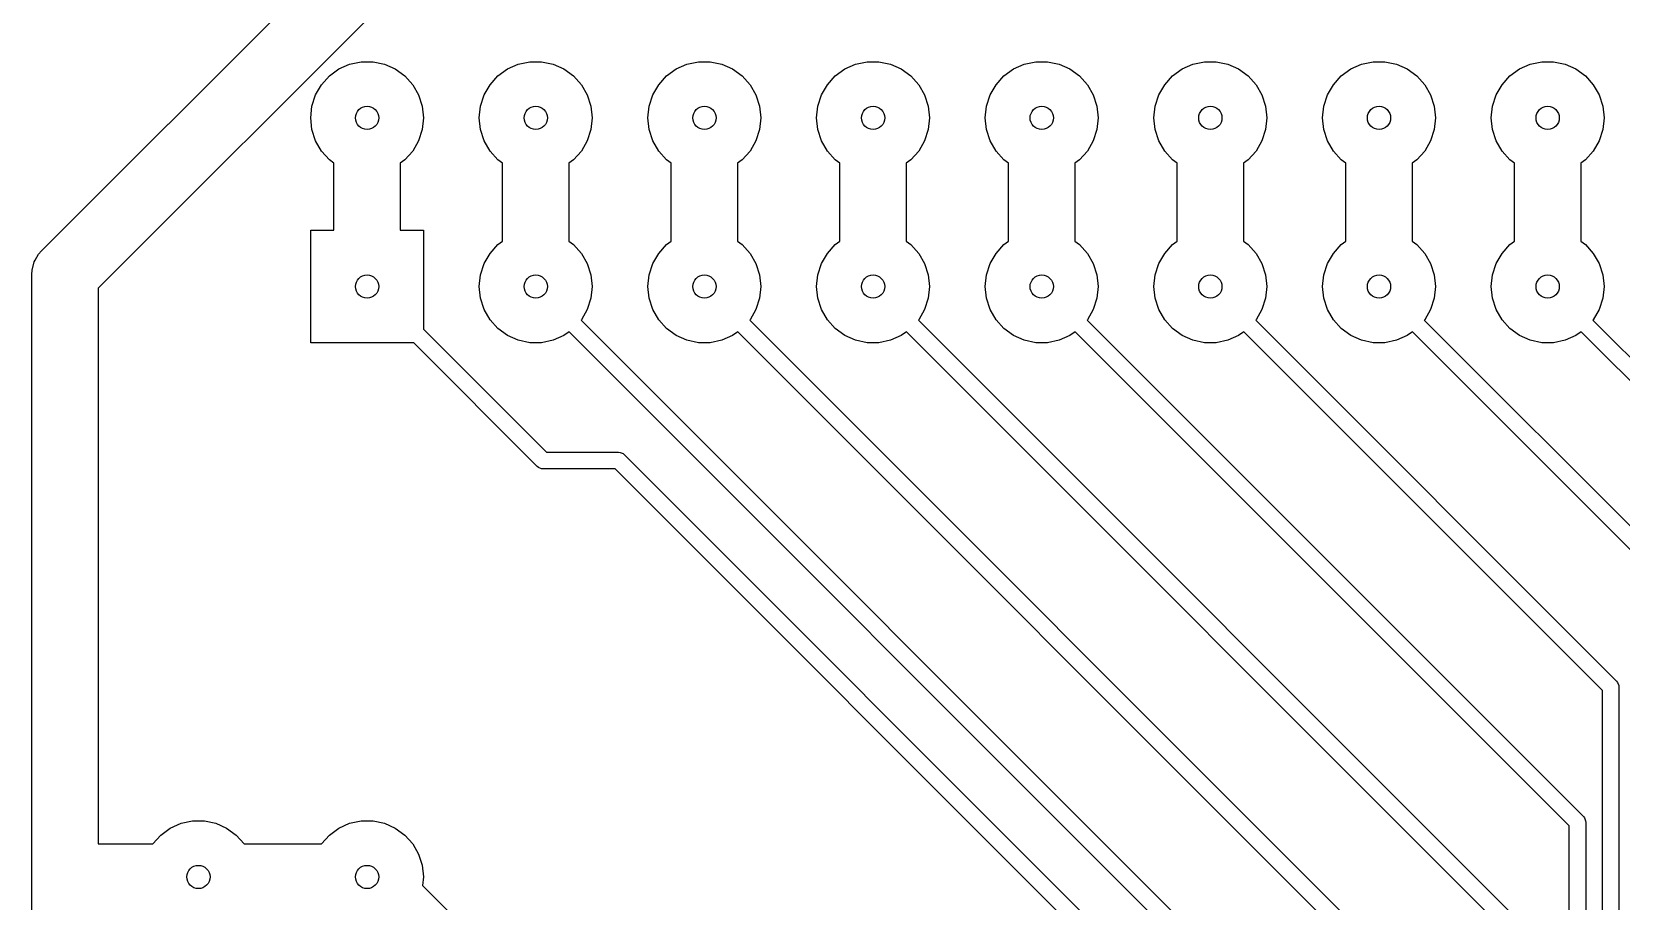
# Model space of a CAD drawing. Extents: x 0.04 to 1.96, y 0.03 to 3.58.
# Drawn here: x 0.051 to 0.994, y 2.436 to 2.951 of the extents above; entities that cross this region are included whole.
import ezdxf

# ---------------------------------------------------------------- set-up
doc = ezdxf.new("R2010")
doc.units = 0
doc.header["$MEASUREMENT"] = 0
doc.layers.add('BLACK', color=7, linetype='CONTINUOUS')

msp = doc.modelspace()

# ---------------------------------------------------------------- linework, layer by layer
at = {"layer": 'BLACK', "linetype": 'CONTINUOUS'}
for p, q in [((0.05695, 2.82109), (0.27222, 3.03636)), ((0.29429, 3.00276), (0.09055, 2.79901)), ((0.23327, 2.92898), (0.23966, 2.93183)), ((0.23966, 2.93183), (0.2465, 2.93328)), ((0.2465, 2.93328), (0.2535, 2.93328)), ((0.2535, 2.93328), (0.26034, 2.93183)), ((0.26034, 2.93183), (0.26673, 2.92898)), ((0.33327, 2.92898), (0.33966, 2.93183)), ((0.33966, 2.93183), (0.3465, 2.93328)), ((0.3465, 2.93328), (0.3535, 2.93328)), ((0.3535, 2.93328), (0.36034, 2.93183)), ((0.36034, 2.93183), (0.36673, 2.92898)), ((0.43327, 2.92898), (0.43966, 2.93183)), ((0.43966, 2.93183), (0.4465, 2.93328)), ((0.4465, 2.93328), (0.4535, 2.93328)), ((0.4535, 2.93328), (0.46034, 2.93183)), ((0.46034, 2.93183), (0.46673, 2.92898)), ((0.53327, 2.92898), (0.53966, 2.93183)), ((0.53966, 2.93183), (0.5465, 2.93328)), ((0.5465, 2.93328), (0.5535, 2.93328)), ((0.5535, 2.93328), (0.56034, 2.93183)), ((0.56034, 2.93183), (0.56673, 2.92898)), ((0.63327, 2.92898), (0.63966, 2.93183)), ((0.63966, 2.93183), (0.6465, 2.93328)), ((0.6465, 2.93328), (0.6535, 2.93328)), ((0.6535, 2.93328), (0.66034, 2.93183)), ((0.66034, 2.93183), (0.66673, 2.92898)), ((0.73327, 2.92898), (0.73966, 2.93183)), ((0.73966, 2.93183), (0.7465, 2.93328)), ((0.7465, 2.93328), (0.7535, 2.93328)), ((0.7535, 2.93328), (0.76034, 2.93183)), ((0.76034, 2.93183), (0.76673, 2.92898)), ((0.83327, 2.92898), (0.83966, 2.93183)), ((0.83966, 2.93183), (0.8465, 2.93328)), ((0.8465, 2.93328), (0.8535, 2.93328)), ((0.8535, 2.93328), (0.86034, 2.93183)), ((0.86034, 2.93183), (0.86673, 2.92898)), ((0.93327, 2.92898), (0.93966, 2.93183)), ((0.93966, 2.93183), (0.9465, 2.93328)), ((0.9465, 2.93328), (0.9535, 2.93328)), ((0.9535, 2.93328), (0.96034, 2.93183)), ((0.96034, 2.93183), (0.96673, 2.92898)), ((0.22293, 2.91967), (0.22761, 2.92487)), ((0.22761, 2.92487), (0.23327, 2.92898)), ((0.26673, 2.92898), (0.27239, 2.92487)), ((0.27239, 2.92487), (0.27707, 2.91967)), ((0.32293, 2.91967), (0.32761, 2.92487)), ((0.32761, 2.92487), (0.33327, 2.92898)), ((0.36673, 2.92898), (0.37239, 2.92487)), ((0.37239, 2.92487), (0.37707, 2.91967)), ((0.42293, 2.91967), (0.42761, 2.92487)), ((0.42761, 2.92487), (0.43327, 2.92898)), ((0.46673, 2.92898), (0.47239, 2.92487)), ((0.47239, 2.92487), (0.47707, 2.91967)), ((0.52293, 2.91967), (0.52761, 2.92487)), ((0.52761, 2.92487), (0.53327, 2.92898)), ((0.56673, 2.92898), (0.57239, 2.92487)), ((0.57239, 2.92487), (0.57707, 2.91967)), ((0.62293, 2.91967), (0.62761, 2.92487)), ((0.62761, 2.92487), (0.63327, 2.92898)), ((0.66673, 2.92898), (0.67239, 2.92487)), ((0.67239, 2.92487), (0.67707, 2.91967)), ((0.72293, 2.91967), (0.72761, 2.92487)), ((0.72761, 2.92487), (0.73327, 2.92898)), ((0.76673, 2.92898), (0.77239, 2.92487)), ((0.77239, 2.92487), (0.77707, 2.91967)), ((0.82293, 2.91967), (0.82761, 2.92487)), ((0.82761, 2.92487), (0.83327, 2.92898)), ((0.86673, 2.92898), (0.87239, 2.92487)), ((0.87239, 2.92487), (0.87707, 2.91967)), ((0.92293, 2.91967), (0.92761, 2.92487)), ((0.92761, 2.92487), (0.93327, 2.92898)), ((0.96673, 2.92898), (0.97239, 2.92487)), ((0.97239, 2.92487), (0.97707, 2.91967)), ((0.21727, 2.90696), (0.21943, 2.91361)), ((0.21943, 2.91361), (0.22293, 2.91967)), ((0.27707, 2.91967), (0.28057, 2.91361)), ((0.28057, 2.91361), (0.28273, 2.90696)), ((0.31727, 2.90696), (0.31943, 2.91361)), ((0.31943, 2.91361), (0.32293, 2.91967)), ((0.37707, 2.91967), (0.38057, 2.91361)), ((0.38057, 2.91361), (0.38273, 2.90696)), ((0.41727, 2.90696), (0.41943, 2.91361)), ((0.41943, 2.91361), (0.42293, 2.91967)), ((0.47707, 2.91967), (0.48057, 2.91361)), ((0.48057, 2.91361), (0.48273, 2.90696)), ((0.51727, 2.90696), (0.51943, 2.91361)), ((0.51943, 2.91361), (0.52293, 2.91967)), ((0.57707, 2.91967), (0.58057, 2.91361)), ((0.58057, 2.91361), (0.58273, 2.90696)), ((0.61727, 2.90696), (0.61943, 2.91361)), ((0.61943, 2.91361), (0.62293, 2.91967)), ((0.67707, 2.91967), (0.68057, 2.91361)), ((0.68057, 2.91361), (0.68273, 2.90696)), ((0.71727, 2.90696), (0.71943, 2.91361)), ((0.71943, 2.91361), (0.72293, 2.91967)), ((0.77707, 2.91967), (0.78057, 2.91361)), ((0.78057, 2.91361), (0.78273, 2.90696)), ((0.81727, 2.90696), (0.81943, 2.91361)), ((0.81943, 2.91361), (0.82293, 2.91967)), ((0.87707, 2.91967), (0.88057, 2.91361)), ((0.88057, 2.91361), (0.88273, 2.90696)), ((0.91727, 2.90696), (0.91943, 2.91361)), ((0.91943, 2.91361), (0.92293, 2.91967)), ((0.97707, 2.91967), (0.98057, 2.91361)), ((0.98057, 2.91361), (0.98273, 2.90696)), ((0.21654, 2.9), (0.21727, 2.90696)), ((0.28273, 2.90696), (0.28346, 2.9)), ((0.31654, 2.9), (0.31727, 2.90696)), ((0.38273, 2.90696), (0.38346, 2.9)), ((0.41654, 2.9), (0.41727, 2.90696)), ((0.48273, 2.90696), (0.48346, 2.9)), ((0.51654, 2.9), (0.51727, 2.90696)), ((0.58273, 2.90696), (0.58346, 2.9)), ((0.61654, 2.9), (0.61727, 2.90696)), ((0.68273, 2.90696), (0.68346, 2.9)), ((0.71654, 2.9), (0.71727, 2.90696)), ((0.78273, 2.90696), (0.78346, 2.9)), ((0.81654, 2.9), (0.81727, 2.90696)), ((0.88273, 2.90696), (0.88346, 2.9)), ((0.91654, 2.9), (0.91727, 2.90696)), ((0.98273, 2.90696), (0.98346, 2.9)), ((0.21727, 2.89304), (0.21654, 2.9)), ((0.28346, 2.9), (0.28273, 2.89304)), ((0.31727, 2.89304), (0.31654, 2.9)), ((0.38346, 2.9), (0.38273, 2.89304)), ((0.41727, 2.89304), (0.41654, 2.9)), ((0.48346, 2.9), (0.48273, 2.89304)), ((0.51727, 2.89304), (0.51654, 2.9)), ((0.58346, 2.9), (0.58273, 2.89304)), ((0.61727, 2.89304), (0.61654, 2.9)), ((0.68346, 2.9), (0.68273, 2.89304)), ((0.71727, 2.89304), (0.71654, 2.9)), ((0.78346, 2.9), (0.78273, 2.89304)), ((0.81727, 2.89304), (0.81654, 2.9)), ((0.88346, 2.9), (0.88273, 2.89304)), ((0.91727, 2.89304), (0.91654, 2.9)), ((0.98346, 2.9), (0.98273, 2.89304)), ((0.21943, 2.88639), (0.21727, 2.89304)), ((0.22293, 2.88033), (0.21943, 2.88639)), ((0.28057, 2.88639), (0.27707, 2.88033)), ((0.28273, 2.89304), (0.28057, 2.88639)), ((0.31943, 2.88639), (0.31727, 2.89304)), ((0.32293, 2.88033), (0.31943, 2.88639)), ((0.38057, 2.88639), (0.37707, 2.88033)), ((0.38273, 2.89304), (0.38057, 2.88639)), ((0.41943, 2.88639), (0.41727, 2.89304)), ((0.42293, 2.88033), (0.41943, 2.88639)), ((0.48057, 2.88639), (0.47707, 2.88033)), ((0.48273, 2.89304), (0.48057, 2.88639)), ((0.51943, 2.88639), (0.51727, 2.89304)), ((0.52293, 2.88033), (0.51943, 2.88639)), ((0.58057, 2.88639), (0.57707, 2.88033)), ((0.58273, 2.89304), (0.58057, 2.88639)), ((0.61943, 2.88639), (0.61727, 2.89304)), ((0.62293, 2.88033), (0.61943, 2.88639)), ((0.68057, 2.88639), (0.67707, 2.88033)), ((0.68273, 2.89304), (0.68057, 2.88639)), ((0.71943, 2.88639), (0.71727, 2.89304)), ((0.72293, 2.88033), (0.71943, 2.88639)), ((0.78057, 2.88639), (0.77707, 2.88033)), ((0.78273, 2.89304), (0.78057, 2.88639)), ((0.81943, 2.88639), (0.81727, 2.89304)), ((0.82293, 2.88033), (0.81943, 2.88639)), ((0.88057, 2.88639), (0.87707, 2.88033)), ((0.88273, 2.89304), (0.88057, 2.88639)), ((0.91943, 2.88639), (0.91727, 2.89304)), ((0.92293, 2.88033), (0.91943, 2.88639)), ((0.98057, 2.88639), (0.97707, 2.88033)), ((0.98273, 2.89304), (0.98057, 2.88639)), ((0.22761, 2.87513), (0.22293, 2.88033)), ((0.23031, 2.87316), (0.22761, 2.87513)), ((0.27239, 2.87513), (0.26969, 2.87316)), ((0.27707, 2.88033), (0.27239, 2.87513)), ((0.32761, 2.87513), (0.32293, 2.88033)), ((0.33031, 2.87316), (0.32761, 2.87513)), ((0.37239, 2.87513), (0.36969, 2.87316)), ((0.37707, 2.88033), (0.37239, 2.87513)), ((0.42761, 2.87513), (0.42293, 2.88033)), ((0.43031, 2.87316), (0.42761, 2.87513)), ((0.47239, 2.87513), (0.46969, 2.87316)), ((0.47707, 2.88033), (0.47239, 2.87513)), ((0.52761, 2.87513), (0.52293, 2.88033)), ((0.53031, 2.87316), (0.52761, 2.87513)), ((0.57239, 2.87513), (0.56969, 2.87316)), ((0.57707, 2.88033), (0.57239, 2.87513)), ((0.62761, 2.87513), (0.62293, 2.88033)), ((0.63031, 2.87316), (0.62761, 2.87513)), ((0.67239, 2.87513), (0.66969, 2.87316)), ((0.67707, 2.88033), (0.67239, 2.87513)), ((0.72761, 2.87513), (0.72293, 2.88033)), ((0.73031, 2.87316), (0.72761, 2.87513)), ((0.77239, 2.87513), (0.76969, 2.87316)), ((0.77707, 2.88033), (0.77239, 2.87513)), ((0.82761, 2.87513), (0.82293, 2.88033)), ((0.83031, 2.87316), (0.82761, 2.87513)), ((0.87239, 2.87513), (0.86969, 2.87316)), ((0.87707, 2.88033), (0.87239, 2.87513)), ((0.92761, 2.87513), (0.92293, 2.88033)), ((0.93031, 2.87316), (0.92761, 2.87513)), ((0.97239, 2.87513), (0.96969, 2.87316)), ((0.97707, 2.88033), (0.97239, 2.87513)), ((0.23031, 2.83346), (0.23031, 2.87316)), ((0.26969, 2.87316), (0.26969, 2.83346)), ((0.33031, 2.82684), (0.33031, 2.87316)), ((0.36969, 2.87316), (0.36969, 2.82684)), ((0.43031, 2.82684), (0.43031, 2.87316)), ((0.46969, 2.87316), (0.46969, 2.82684)), ((0.53031, 2.82684), (0.53031, 2.87316)), ((0.56969, 2.87316), (0.56969, 2.82684)), ((0.63031, 2.82684), (0.63031, 2.87316)), ((0.66969, 2.87316), (0.66969, 2.82684)), ((0.73031, 2.82684), (0.73031, 2.87316)), ((0.76969, 2.87316), (0.76969, 2.82684)), ((0.83031, 2.82684), (0.83031, 2.87316)), ((0.86969, 2.87316), (0.86969, 2.82684)), ((0.93031, 2.82684), (0.93031, 2.87316)), ((0.96969, 2.87316), (0.96969, 2.82684)), ((0.21654, 2.76654), (0.21654, 2.83346)), ((0.21654, 2.83346), (0.23031, 2.83346)), ((0.26969, 2.83346), (0.28346, 2.83346)), ((0.28346, 2.83346), (0.28346, 2.77468)), ((0.05321, 2.81561), (0.05525, 2.81915)), ((0.05525, 2.81915), (0.05695, 2.82109)), ((0.05525, 2.81915), (0.05525, 2.81915)), ((0.31943, 2.81361), (0.32293, 2.81967)), ((0.32293, 2.81967), (0.32761, 2.82487)), ((0.32761, 2.82487), (0.33031, 2.82684)), ((0.36969, 2.82684), (0.37239, 2.82487)), ((0.37239, 2.82487), (0.37707, 2.81967)), ((0.37707, 2.81967), (0.38057, 2.81361)), ((0.41943, 2.81361), (0.42293, 2.81967)), ((0.42293, 2.81967), (0.42761, 2.82487)), ((0.42761, 2.82487), (0.43031, 2.82684)), ((0.46969, 2.82684), (0.47239, 2.82487)), ((0.47239, 2.82487), (0.47707, 2.81967)), ((0.47707, 2.81967), (0.48057, 2.81361)), ((0.51943, 2.81361), (0.52293, 2.81967)), ((0.52293, 2.81967), (0.52761, 2.82487)), ((0.52761, 2.82487), (0.53031, 2.82684)), ((0.56969, 2.82684), (0.57239, 2.82487)), ((0.57239, 2.82487), (0.57707, 2.81967)), ((0.57707, 2.81967), (0.58057, 2.81361)), ((0.61943, 2.81361), (0.62293, 2.81967)), ((0.62293, 2.81967), (0.62761, 2.82487)), ((0.62761, 2.82487), (0.63031, 2.82684)), ((0.66969, 2.82684), (0.67239, 2.82487)), ((0.67239, 2.82487), (0.67707, 2.81967)), ((0.67707, 2.81967), (0.68057, 2.81361)), ((0.71943, 2.81361), (0.72293, 2.81967)), ((0.72293, 2.81967), (0.72761, 2.82487)), ((0.72761, 2.82487), (0.73031, 2.82684)), ((0.76969, 2.82684), (0.77239, 2.82487)), ((0.77239, 2.82487), (0.77707, 2.81967)), ((0.77707, 2.81967), (0.78057, 2.81361)), ((0.81943, 2.81361), (0.82293, 2.81967)), ((0.82293, 2.81967), (0.82761, 2.82487)), ((0.82761, 2.82487), (0.83031, 2.82684)), ((0.86969, 2.82684), (0.87239, 2.82487)), ((0.87239, 2.82487), (0.87707, 2.81967)), ((0.87707, 2.81967), (0.88057, 2.81361)), ((0.91943, 2.81361), (0.92293, 2.81967)), ((0.92293, 2.81967), (0.92761, 2.82487)), ((0.92761, 2.82487), (0.93031, 2.82684)), ((0.96969, 2.82684), (0.97239, 2.82487)), ((0.97239, 2.82487), (0.97707, 2.81967)), ((0.97707, 2.81967), (0.98057, 2.81361)), ((0.05118, 2.80717), (0.05135, 2.80974)), ((0.05135, 2.80974), (0.05268, 2.8147)), ((0.05135, 2.80974), (0.05135, 2.80974)), ((0.05268, 2.8147), (0.05321, 2.81561)), ((0.31727, 2.80696), (0.31943, 2.81361)), ((0.38057, 2.81361), (0.38273, 2.80696)), ((0.41727, 2.80696), (0.41943, 2.81361)), ((0.48057, 2.81361), (0.48273, 2.80696)), ((0.51727, 2.80696), (0.51943, 2.81361)), ((0.58057, 2.81361), (0.58273, 2.80696)), ((0.61727, 2.80696), (0.61943, 2.81361)), ((0.68057, 2.81361), (0.68273, 2.80696)), ((0.71727, 2.80696), (0.71943, 2.81361)), ((0.78057, 2.81361), (0.78273, 2.80696)), ((0.81727, 2.80696), (0.81943, 2.81361)), ((0.88057, 2.81361), (0.88273, 2.80696)), ((0.91727, 2.80696), (0.91943, 2.81361)), ((0.98057, 2.81361), (0.98273, 2.80696)), ((0.05118, 2.44094), (0.05118, 2.80717)), ((0.09055, 2.79901), (0.09055, 2.46969)), ((0.31654, 2.8), (0.31727, 2.80696)), ((0.31727, 2.79304), (0.31654, 2.8)), ((0.38273, 2.80696), (0.38346, 2.8)), ((0.38346, 2.8), (0.38273, 2.79304)), ((0.41654, 2.8), (0.41727, 2.80696)), ((0.41727, 2.79304), (0.41654, 2.8)), ((0.48273, 2.80696), (0.48346, 2.8)), ((0.48346, 2.8), (0.48273, 2.79304)), ((0.51654, 2.8), (0.51727, 2.80696)), ((0.51727, 2.79304), (0.51654, 2.8)), ((0.58273, 2.80696), (0.58346, 2.8)), ((0.58346, 2.8), (0.58273, 2.79304)), ((0.61654, 2.8), (0.61727, 2.80696)), ((0.61727, 2.79304), (0.61654, 2.8)), ((0.68273, 2.80696), (0.68346, 2.8)), ((0.68346, 2.8), (0.68273, 2.79304)), ((0.71654, 2.8), (0.71727, 2.80696)), ((0.71727, 2.79304), (0.71654, 2.8)), ((0.78273, 2.80696), (0.78346, 2.8)), ((0.78346, 2.8), (0.78273, 2.79304)), ((0.81654, 2.8), (0.81727, 2.80696)), ((0.81727, 2.79304), (0.81654, 2.8)), ((0.88273, 2.80696), (0.88346, 2.8)), ((0.88346, 2.8), (0.88273, 2.79304)), ((0.91654, 2.8), (0.91727, 2.80696)), ((0.91727, 2.79304), (0.91654, 2.8)), ((0.98273, 2.80696), (0.98346, 2.8)), ((0.98346, 2.8), (0.98273, 2.79304)), ((0.31943, 2.78639), (0.31727, 2.79304)), ((0.38273, 2.79304), (0.38057, 2.78639)), ((0.41943, 2.78639), (0.41727, 2.79304)), ((0.48273, 2.79304), (0.48057, 2.78639)), ((0.51943, 2.78639), (0.51727, 2.79304)), ((0.58273, 2.79304), (0.58057, 2.78639)), ((0.61943, 2.78639), (0.61727, 2.79304)), ((0.68273, 2.79304), (0.68057, 2.78639)), ((0.71943, 2.78639), (0.71727, 2.79304)), ((0.78273, 2.79304), (0.78057, 2.78639)), ((0.81943, 2.78639), (0.81727, 2.79304)), ((0.88273, 2.79304), (0.88057, 2.78639)), ((0.91943, 2.78639), (0.91727, 2.79304)), ((0.98273, 2.79304), (0.98057, 2.78639)), ((0.32293, 2.78033), (0.31943, 2.78639)), ((0.32761, 2.77513), (0.32293, 2.78033)), ((0.37707, 2.78033), (0.37686, 2.7801)), ((0.38057, 2.78639), (0.37707, 2.78033)), ((0.42293, 2.78033), (0.41943, 2.78639)), ((0.42761, 2.77513), (0.42293, 2.78033)), ((0.47707, 2.78033), (0.47686, 2.7801)), ((0.48057, 2.78639), (0.47707, 2.78033)), ((0.52293, 2.78033), (0.51943, 2.78639)), ((0.52761, 2.77513), (0.52293, 2.78033)), ((0.57707, 2.78033), (0.57686, 2.7801)), ((0.58057, 2.78639), (0.57707, 2.78033)), ((0.62293, 2.78033), (0.61943, 2.78639)), ((0.62761, 2.77513), (0.62293, 2.78033)), ((0.67707, 2.78033), (0.67686, 2.7801)), ((0.68057, 2.78639), (0.67707, 2.78033)), ((0.72293, 2.78033), (0.71943, 2.78639)), ((0.72761, 2.77513), (0.72293, 2.78033)), ((0.77707, 2.78033), (0.77686, 2.7801)), ((0.78057, 2.78639), (0.77707, 2.78033)), ((0.82293, 2.78033), (0.81943, 2.78639)), ((0.82761, 2.77513), (0.82293, 2.78033)), ((0.87707, 2.78033), (0.87686, 2.7801)), ((0.88057, 2.78639), (0.87707, 2.78033)), ((0.92293, 2.78033), (0.91943, 2.78639)), ((0.92761, 2.77513), (0.92293, 2.78033)), ((0.97707, 2.78033), (0.97686, 2.7801)), ((0.98057, 2.78639), (0.97707, 2.78033)), ((0.28346, 2.77468), (0.35637, 2.70177)), ((0.33327, 2.77102), (0.32761, 2.77513)), ((0.33966, 2.76817), (0.33327, 2.77102)), ((0.36673, 2.77102), (0.36034, 2.76817)), ((0.3698, 2.77324), (0.36673, 2.77102)), ((0.9037, 2.23934), (0.3698, 2.77324)), ((0.37686, 2.7801), (0.9121, 2.24486)), ((0.43327, 2.77102), (0.42761, 2.77513)), ((0.43966, 2.76817), (0.43327, 2.77102)), ((0.46673, 2.77102), (0.46034, 2.76817)), ((0.4698, 2.77324), (0.46673, 2.77102)), ((0.92339, 2.31965), (0.4698, 2.77324)), ((0.47686, 2.7801), (0.93179, 2.32517)), ((0.53327, 2.77102), (0.52761, 2.77513)), ((0.53966, 2.76817), (0.53327, 2.77102)), ((0.56673, 2.77102), (0.56034, 2.76817)), ((0.5698, 2.77324), (0.56673, 2.77102)), ((0.94307, 2.39997), (0.5698, 2.77324)), ((0.57686, 2.7801), (0.95147, 2.40549)), ((0.63327, 2.77102), (0.62761, 2.77513)), ((0.63966, 2.76817), (0.63327, 2.77102)), ((0.66673, 2.77102), (0.66034, 2.76817)), ((0.6698, 2.77324), (0.66673, 2.77102)), ((0.96276, 2.48028), (0.6698, 2.77324)), ((0.67686, 2.7801), (0.97116, 2.4858)), ((0.73327, 2.77102), (0.72761, 2.77513)), ((0.73966, 2.76817), (0.73327, 2.77102)), ((0.76673, 2.77102), (0.76034, 2.76817)), ((0.7698, 2.77324), (0.76673, 2.77102)), ((0.98244, 2.5606), (0.7698, 2.77324)), ((0.77686, 2.7801), (0.99084, 2.56612)), ((0.83327, 2.77102), (0.82761, 2.77513)), ((0.83966, 2.76817), (0.83327, 2.77102)), ((0.86673, 2.77102), (0.86034, 2.76817)), ((0.8698, 2.77324), (0.86673, 2.77102)), ((1.00213, 2.64091), (0.8698, 2.77324)), ((0.87686, 2.7801), (1.01053, 2.64643)), ((0.93327, 2.77102), (0.92761, 2.77513)), ((0.93966, 2.76817), (0.93327, 2.77102)), ((0.96673, 2.77102), (0.96034, 2.76817)), ((0.9698, 2.77324), (0.96673, 2.77102)), ((1.02181, 2.72123), (0.9698, 2.77324)), ((0.97686, 2.7801), (1.03021, 2.72675)), ((0.27769, 2.76654), (0.21654, 2.76654)), ((0.35085, 2.69337), (0.27769, 2.76654)), ((0.3465, 2.76672), (0.33966, 2.76817)), ((0.3535, 2.76672), (0.3465, 2.76672)), ((0.36034, 2.76817), (0.3535, 2.76672)), ((0.4465, 2.76672), (0.43966, 2.76817)), ((0.4535, 2.76672), (0.4465, 2.76672)), ((0.46034, 2.76817), (0.4535, 2.76672)), ((0.5465, 2.76672), (0.53966, 2.76817)), ((0.5535, 2.76672), (0.5465, 2.76672)), ((0.56034, 2.76817), (0.5535, 2.76672)), ((0.6465, 2.76672), (0.63966, 2.76817)), ((0.6535, 2.76672), (0.6465, 2.76672)), ((0.66034, 2.76817), (0.6535, 2.76672)), ((0.7465, 2.76672), (0.73966, 2.76817)), ((0.7535, 2.76672), (0.7465, 2.76672)), ((0.76034, 2.76817), (0.7535, 2.76672)), ((0.8465, 2.76672), (0.83966, 2.76817)), ((0.8535, 2.76672), (0.8465, 2.76672)), ((0.86034, 2.76817), (0.8535, 2.76672)), ((0.9465, 2.76672), (0.93966, 2.76817)), ((0.9535, 2.76672), (0.9465, 2.76672)), ((0.96034, 2.76817), (0.9535, 2.76672)), ((0.35637, 2.70177), (0.39908, 2.70177)), ((0.39908, 2.70177), (0.40004, 2.70168)), ((0.40004, 2.70168), (0.40004, 2.70168)), ((0.40004, 2.70168), (0.40056, 2.70146)), ((0.40056, 2.70146), (0.40182, 2.70094)), ((0.40182, 2.70094), (0.40182, 2.70094)), ((0.40182, 2.70094), (0.40256, 2.70033)), ((0.40256, 2.70033), (0.89226, 2.21063)), ((0.3516, 2.69276), (0.35085, 2.69337)), ((0.35337, 2.69202), (0.3516, 2.69276)), ((0.35433, 2.69193), (0.35337, 2.69202)), ((0.35337, 2.69202), (0.35337, 2.69202)), ((0.39705, 2.69193), (0.35433, 2.69193)), ((0.88386, 2.20512), (0.39705, 2.69193)), ((0.99084, 2.56612), (0.99145, 2.56537)), ((0.99145, 2.56537), (0.99219, 2.5636)), ((0.99219, 2.5636), (0.99228, 2.56264)), ((0.98244, 2.05444), (0.98244, 2.5606)), ((0.99228, 2.56264), (0.99228, 2.0542)), ((0.12761, 2.47487), (0.13327, 2.47898)), ((0.13327, 2.47898), (0.13966, 2.48183)), ((0.13966, 2.48183), (0.1465, 2.48328)), ((0.1465, 2.48328), (0.1535, 2.48328)), ((0.1535, 2.48328), (0.16034, 2.48183)), ((0.16034, 2.48183), (0.16673, 2.47898)), ((0.16673, 2.47898), (0.17239, 2.47487)), ((0.22761, 2.47487), (0.23327, 2.47898)), ((0.23327, 2.47898), (0.23966, 2.48183)), ((0.23966, 2.48183), (0.2465, 2.48328)), ((0.2465, 2.48328), (0.2535, 2.48328)), ((0.2535, 2.48328), (0.26034, 2.48183)), ((0.26034, 2.48183), (0.26673, 2.47898)), ((0.26673, 2.47898), (0.27239, 2.47487)), ((0.96276, 2.05444), (0.96276, 2.48028)), ((0.97116, 2.4858), (0.97177, 2.48506)), ((0.97177, 2.48506), (0.97177, 2.48506)), ((0.97177, 2.48506), (0.9725, 2.48328)), ((0.9725, 2.48328), (0.9726, 2.48232)), ((0.9726, 2.48232), (0.9726, 2.0542)), ((0.09055, 2.46969), (0.12294, 2.46969)), ((0.12294, 2.46969), (0.12761, 2.47487)), ((0.17239, 2.47487), (0.17706, 2.46969)), ((0.17706, 2.46969), (0.22294, 2.46969)), ((0.22294, 2.46969), (0.22761, 2.47487)), ((0.27239, 2.47487), (0.27707, 2.46967)), ((0.27707, 2.46967), (0.28057, 2.46361)), ((0.28057, 2.46361), (0.28273, 2.45696)), ((0.28273, 2.45696), (0.28346, 2.45)), ((0.05118, 1.15433), (0.05118, 2.44094)), ((0.28346, 2.45), (0.28293, 2.44491)), ((0.28293, 2.44491), (0.60815, 2.11969))]:
    msp.add_line(p, q, dxfattribs=at)
at = {"layer": 'BLACK'}
for centre in [(0.25, 2.9), (0.35, 2.9), (0.45, 2.9), (0.55, 2.9), (0.65, 2.9), (0.75, 2.9), (0.85, 2.9), (0.95, 2.9), (0.25, 2.8), (0.35, 2.8), (0.45, 2.8), (0.55, 2.8), (0.65, 2.8), (0.75, 2.8), (0.85, 2.8), (0.95, 2.8), (0.15, 2.45), (0.25, 2.45)]:
    msp.add_circle(centre, 0.00689, dxfattribs=at)

doc.saveas('drawing.dxf')
